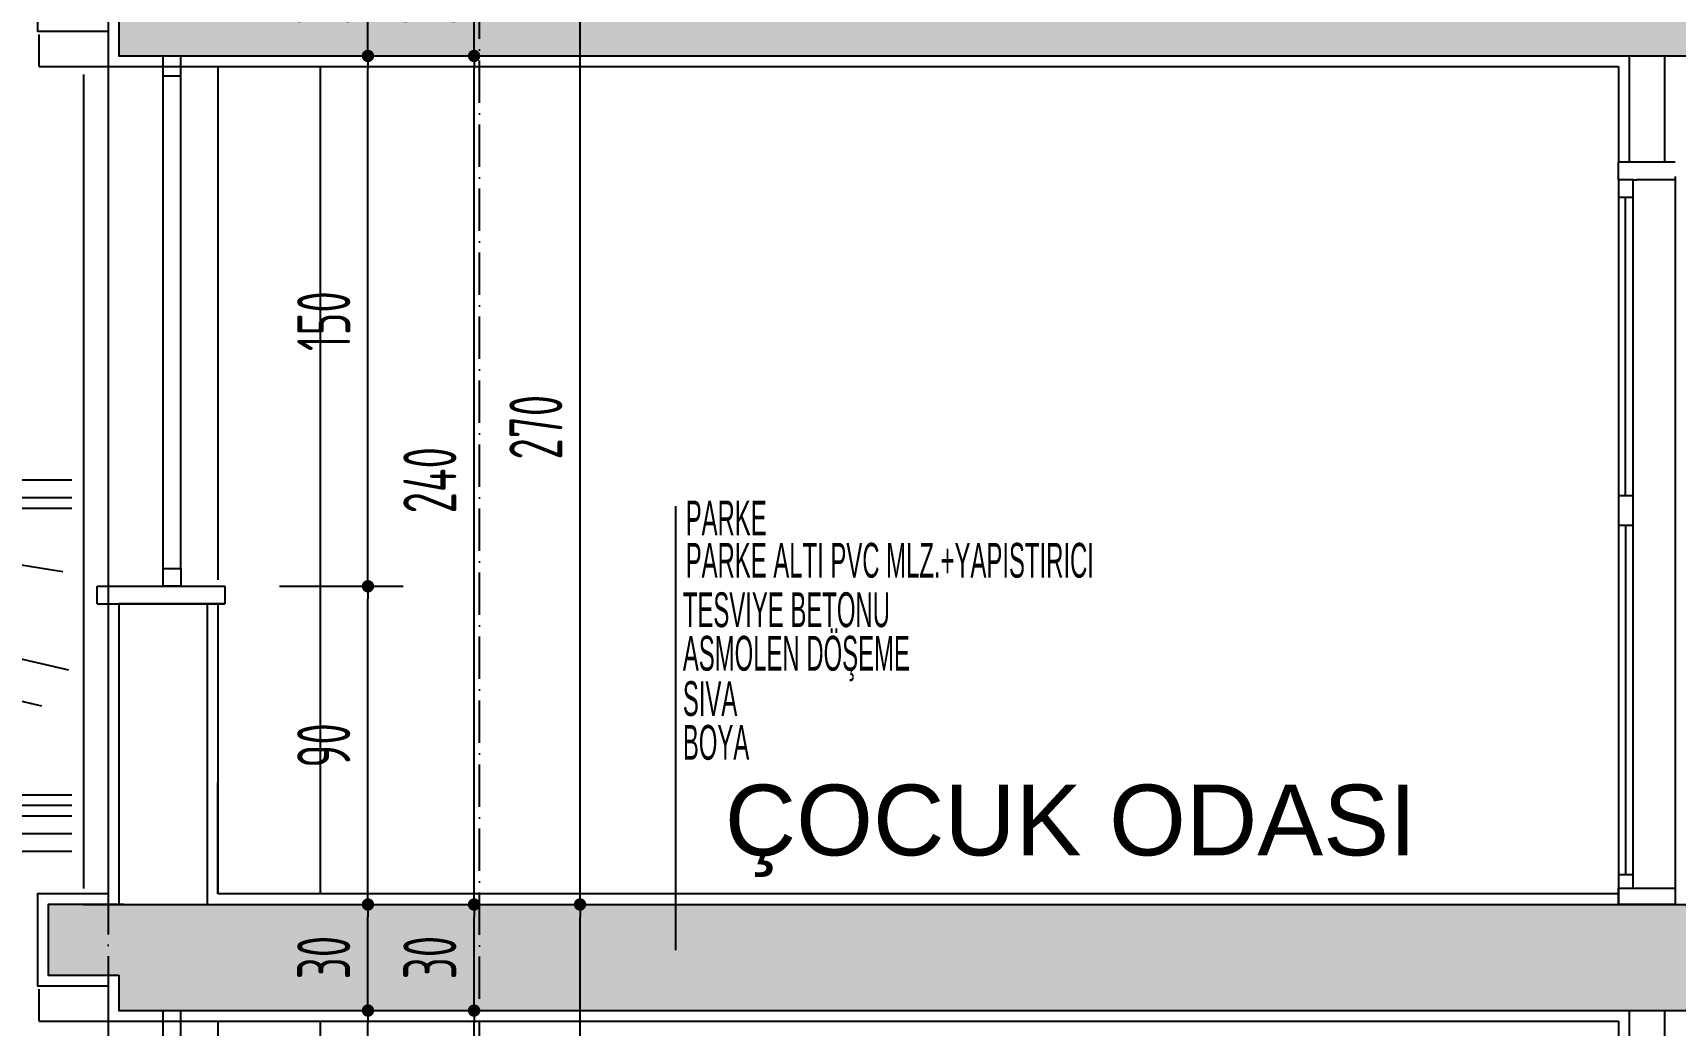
# Model space of a CAD drawing. Extents: x 41749 to 92598, y -24291 to 29432.
# Drawn here: x 75427.6 to 75891.9, y -22342.4 to -22061.7 of the extents above; entities that cross this region are included whole.
import ezdxf

# ---------------------------------------------------------------- set-up
doc = ezdxf.new("R2010")
doc.units = 0
doc.header["$MEASUREMENT"] = 0
doc.header["$PDMODE"] = 3
doc.linetypes.add('ACAD_ISO10W100', pattern=[18, 12, -3, 0, -3])
doc.layers.get('0').update_dxf_attribs({"linetype": 'CONTINUOUS'})
doc.layers.get('Defpoints').update_dxf_attribs({"linetype": 'CONTINUOUS'})
for name, color, linetype in [('ADAKENARI', 7, 'CONTINUOUS'), ('AKS', 10, 'CONTINUOUS'), ('CAM', 12, 'CONTINUOUS'), ('doğrama', 1, 'CONTINUOUS'), ('DUVAR', 6, 'CONTINUOUS'), ('İÇ ÖLÇÜ', 95, 'CONTINUOUS'), ('KAPEN', 83, 'CONTINUOUS'), ('KOLON', 5, 'CONTINUOUS'), ('MAHAL', 21, 'CONTINUOUS'), ('SIVA', 7, 'CONTINUOUS'), ('SıVA', 7, 'CONTINUOUS'), ('tar', 12, 'CONTINUOUS')]:
    doc.layers.add(name, color=color, linetype=linetype)
doc.layers.add('Yazı 1_20', color=7, linetype='CONTINUOUS', lineweight=25)
doc.styles.add('ARIALNARROW', font='ARIALN.TTF')
doc.styles.add('mahal', font='arial.ttf', dxfattribs={"height": 70})
doc.styles.add('OLCU', font='isocpeur.ttf', dxfattribs={"width": 0.59})
doc.dimstyles.new('OLCU3', dxfattribs={"dimscale": 0.5, "dimtxt": 30, "dimasz": 7, "dimexe": 20, "dimexo": 0, "dimgap": 10, "dimtad": 1, "dimdec": 4, "dimrnd": 0.5, "dimdsep": 46, "dimtxsty": 'OLCU', "dimblk1": 'DOT', "dimblk2": 'DOT', "dimsah": 1, "dimcen": 0.09, "dimclrt": 4, "dimadec": 0, "dimazin": 0, "dimtfac": 1, "dimtdec": 4, "dimtix": 1, "dimtmove": 2, "dimatfit": 3, "dimfxl": 0, "dimtolj": 1, "dimtzin": 0, "dimarcsym": 0})

# ---------------------------------------------------------------- blocks, each defined once
blk = doc.blocks.new('DOT')
at = {"color": 0, "linetype": 'ByBlock'}
blk.add_line((-0.5, 0), (-1, 0), dxfattribs=at)
at = {"color": 0, "linetype": 'ByBlock', "const_width": 0.5}
blk.add_lwpolyline([(-0.25, 0, 1), (0.25, 0, 1)], format="xyb", close=True, dxfattribs=at)
blk = doc.blocks.new('*D99')
at = {"layer": 'Defpoints', "color": 0, "transparency": 16777216}
for p in [(75514.06, -22038.23), (75522.34, -22038.23), (75469.85, -22068.23)]:
    blk.add_point(p, dxfattribs=at)
at = {"layer": 'İÇ ÖLÇÜ', "color": 0, "lineweight": -2, "transparency": 16777216}
for p, q in [((75522.21, -22038.23), (75532.34, -22038.23)), ((75522.34, -22064.73), (75522.34, -22041.73)), ((75522.21, -22068.23), (75532.34, -22068.23))]:
    blk.add_line(p, q, dxfattribs=at)
at = {"layer": 'İÇ ÖLÇÜ', "color": 0, "lineweight": -2, "transparency": 16777216, "xscale": 3.5, "yscale": 3.5, "zscale": 3.5}
for p, rotation in [((75522.34, -22038.23), 90), ((75522.34, -22068.23), 270)]:
    blk.add_blockref('DOT', p, dxfattribs=dict(at, rotation=rotation))
at = {"layer": 'İÇ ÖLÇÜ', "color": 4, "transparency": 16777216, "insert": (75509.84, -22053.23), "char_height": 15, "attachment_point": 5, "rotation": 90, "style": 'OLCU'}
blk.add_mtext('\\A1;30', dxfattribs=at)
blk = doc.blocks.new('*D100')
at = {"layer": 'Defpoints', "color": 0, "transparency": 16777216}
for p in [(75547.64, -22038.23), (75552.34, -22038.23), (75488.94, -22068.23)]:
    blk.add_point(p, dxfattribs=at)
at = {"layer": 'İÇ ÖLÇÜ', "color": 0, "lineweight": -2, "transparency": 16777216}
for p, q in [((75552.21, -22038.23), (75562.34, -22038.23)), ((75552.34, -22064.73), (75552.34, -22041.73)), ((75552.21, -22068.23), (75562.34, -22068.23))]:
    blk.add_line(p, q, dxfattribs=at)
at = {"layer": 'İÇ ÖLÇÜ', "color": 0, "lineweight": -2, "transparency": 16777216, "xscale": 3.5, "yscale": 3.5, "zscale": 3.5}
for p, rotation in [((75552.34, -22038.23), 90), ((75552.34, -22068.23), 270)]:
    blk.add_blockref('DOT', p, dxfattribs=dict(at, rotation=rotation))
at = {"layer": 'İÇ ÖLÇÜ', "color": 4, "transparency": 16777216, "insert": (75539.84, -22053.23), "char_height": 15, "attachment_point": 5, "rotation": 90, "style": 'OLCU'}
blk.add_mtext('\\A1;30', dxfattribs=at)
blk = doc.blocks.new('*D101')
at = {"layer": 'Defpoints', "color": 0, "transparency": 16777216}
for p in [(75514.06, -22038.23), (75522.34, -22038.23), (75469.85, -22068.23)]:
    blk.add_point(p, dxfattribs=at)
at = {"layer": 'İÇ ÖLÇÜ', "color": 0, "lineweight": -2, "transparency": 16777216}
for p, q in [((75522.21, -22038.23), (75532.34, -22038.23)), ((75522.34, -22064.73), (75522.34, -22041.73)), ((75522.21, -22068.23), (75532.34, -22068.23))]:
    blk.add_line(p, q, dxfattribs=at)
at = {"layer": 'İÇ ÖLÇÜ', "color": 0, "lineweight": -2, "transparency": 16777216, "xscale": 3.5, "yscale": 3.5, "zscale": 3.5}
for p, rotation in [((75522.34, -22038.23), 90), ((75522.34, -22068.23), 270)]:
    blk.add_blockref('DOT', p, dxfattribs=dict(at, rotation=rotation))
at = {"layer": 'İÇ ÖLÇÜ', "color": 4, "transparency": 16777216, "insert": (75509.84, -22053.23), "char_height": 15, "attachment_point": 5, "rotation": 90, "style": 'OLCU'}
blk.add_mtext('\\A1;30', dxfattribs=at)
blk = doc.blocks.new('*D102')
at = {"layer": 'Defpoints', "color": 0, "transparency": 16777216}
for p in [(75547.64, -22038.23), (75552.34, -22038.23), (75488.94, -22068.23)]:
    blk.add_point(p, dxfattribs=at)
at = {"layer": 'İÇ ÖLÇÜ', "color": 0, "lineweight": -2, "transparency": 16777216}
for p, q in [((75552.21, -22038.23), (75562.34, -22038.23)), ((75552.34, -22064.73), (75552.34, -22041.73)), ((75552.21, -22068.23), (75562.34, -22068.23))]:
    blk.add_line(p, q, dxfattribs=at)
at = {"layer": 'İÇ ÖLÇÜ', "color": 0, "lineweight": -2, "transparency": 16777216, "xscale": 3.5, "yscale": 3.5, "zscale": 3.5}
for p, rotation in [((75552.34, -22038.23), 90), ((75552.34, -22068.23), 270)]:
    blk.add_blockref('DOT', p, dxfattribs=dict(at, rotation=rotation))
at = {"layer": 'İÇ ÖLÇÜ', "color": 4, "transparency": 16777216, "insert": (75539.84, -22053.23), "char_height": 15, "attachment_point": 5, "rotation": 90, "style": 'OLCU'}
blk.add_mtext('\\A1;30', dxfattribs=at)
blk = doc.blocks.new('*D103')
at = {"layer": 'Defpoints', "color": 0, "transparency": 16777216}
for p in [(75514.06, -22038.23), (75522.34, -22038.23), (75469.85, -22068.23)]:
    blk.add_point(p, dxfattribs=at)
at = {"layer": 'İÇ ÖLÇÜ', "color": 0, "lineweight": -2, "transparency": 16777216}
for p, q in [((75522.21, -22038.23), (75532.34, -22038.23)), ((75522.34, -22064.73), (75522.34, -22041.73)), ((75522.21, -22068.23), (75532.34, -22068.23))]:
    blk.add_line(p, q, dxfattribs=at)
at = {"layer": 'İÇ ÖLÇÜ', "color": 0, "lineweight": -2, "transparency": 16777216, "xscale": 3.5, "yscale": 3.5, "zscale": 3.5}
for p, rotation in [((75522.34, -22038.23), 90), ((75522.34, -22068.23), 270)]:
    blk.add_blockref('DOT', p, dxfattribs=dict(at, rotation=rotation))
at = {"layer": 'İÇ ÖLÇÜ', "color": 4, "transparency": 16777216, "insert": (75509.84, -22053.23), "char_height": 15, "attachment_point": 5, "rotation": 90, "style": 'OLCU'}
blk.add_mtext('\\A1;30', dxfattribs=at)
blk = doc.blocks.new('*D104')
at = {"layer": 'Defpoints', "color": 0, "transparency": 16777216}
for p in [(75547.64, -22038.23), (75552.34, -22038.23), (75488.94, -22068.23)]:
    blk.add_point(p, dxfattribs=at)
at = {"layer": 'İÇ ÖLÇÜ', "color": 0, "lineweight": -2, "transparency": 16777216}
for p, q in [((75552.21, -22038.23), (75562.34, -22038.23)), ((75552.34, -22064.73), (75552.34, -22041.73)), ((75552.21, -22068.23), (75562.34, -22068.23))]:
    blk.add_line(p, q, dxfattribs=at)
at = {"layer": 'İÇ ÖLÇÜ', "color": 0, "lineweight": -2, "transparency": 16777216, "xscale": 3.5, "yscale": 3.5, "zscale": 3.5}
for p, rotation in [((75552.34, -22038.23), 90), ((75552.34, -22068.23), 270)]:
    blk.add_blockref('DOT', p, dxfattribs=dict(at, rotation=rotation))
at = {"layer": 'İÇ ÖLÇÜ', "color": 4, "transparency": 16777216, "insert": (75539.84, -22053.23), "char_height": 15, "attachment_point": 5, "rotation": 90, "style": 'OLCU'}
blk.add_mtext('\\A1;30', dxfattribs=at)
blk = doc.blocks.new('*D105')
at = {"layer": 'Defpoints', "color": 0, "transparency": 16777216}
for p in [(75488.94, -22068.23), (75552.34, -22068.23), (75488.94, -22308.23)]:
    blk.add_point(p, dxfattribs=at)
at = {"layer": 'İÇ ÖLÇÜ', "color": 0, "lineweight": -2, "transparency": 16777216}
for p, q in [((75527.34, -22068.23), (75562.34, -22068.23)), ((75552.34, -22304.73), (75552.34, -22071.73)), ((75527.34, -22308.23), (75562.34, -22308.23))]:
    blk.add_line(p, q, dxfattribs=at)
at = {"layer": 'İÇ ÖLÇÜ', "color": 0, "lineweight": -2, "transparency": 16777216, "xscale": 3.5, "yscale": 3.5, "zscale": 3.5}
for p, rotation in [((75552.34, -22068.23), 90), ((75552.34, -22308.23), 270)]:
    blk.add_blockref('DOT', p, dxfattribs=dict(at, rotation=rotation))
at = {"layer": 'İÇ ÖLÇÜ', "color": 4, "transparency": 16777216, "insert": (75539.84, -22188.23), "char_height": 15, "attachment_point": 5, "rotation": 90, "style": 'OLCU'}
blk.add_mtext('\\A1;240', dxfattribs=at)
blk = doc.blocks.new('*D106')
at = {"layer": 'Defpoints', "color": 0, "transparency": 16777216}
for p in [(75466.36, -22218.23), (75522.34, -22218.23), (75458.94, -22308.23)]:
    blk.add_point(p, dxfattribs=at)
at = {"layer": 'İÇ ÖLÇÜ', "color": 0, "lineweight": -2, "transparency": 16777216}
for p, q in [((75497.34, -22218.23), (75532.34, -22218.23)), ((75522.34, -22304.73), (75522.34, -22221.73)), ((75497.34, -22308.23), (75532.34, -22308.23))]:
    blk.add_line(p, q, dxfattribs=at)
at = {"layer": 'İÇ ÖLÇÜ', "color": 0, "lineweight": -2, "transparency": 16777216, "xscale": 3.5, "yscale": 3.5, "zscale": 3.5}
for p, rotation in [((75522.34, -22218.23), 90), ((75522.34, -22308.23), 270)]:
    blk.add_blockref('DOT', p, dxfattribs=dict(at, rotation=rotation))
at = {"layer": 'İÇ ÖLÇÜ', "color": 4, "transparency": 16777216, "insert": (75509.84, -22263.23), "char_height": 15, "attachment_point": 5, "rotation": 90, "style": 'OLCU'}
blk.add_mtext('\\A1;90', dxfattribs=at)
blk = doc.blocks.new('*D107')
at = {"layer": 'Defpoints', "color": 0, "transparency": 16777216}
for p in [(75469.85, -22068.23), (75522.34, -22068.23), (75466.36, -22218.23)]:
    blk.add_point(p, dxfattribs=at)
at = {"layer": 'İÇ ÖLÇÜ', "color": 0, "lineweight": -2, "transparency": 16777216}
for p, q in [((75497.34, -22068.23), (75532.34, -22068.23)), ((75522.34, -22214.73), (75522.34, -22071.73)), ((75497.34, -22218.23), (75532.34, -22218.23))]:
    blk.add_line(p, q, dxfattribs=at)
at = {"layer": 'İÇ ÖLÇÜ', "color": 0, "lineweight": -2, "transparency": 16777216, "xscale": 3.5, "yscale": 3.5, "zscale": 3.5}
for p, rotation in [((75522.34, -22068.23), 90), ((75522.34, -22218.23), 270)]:
    blk.add_blockref('DOT', p, dxfattribs=dict(at, rotation=rotation))
at = {"layer": 'İÇ ÖLÇÜ', "color": 4, "transparency": 16777216, "insert": (75509.84, -22143.23), "char_height": 15, "attachment_point": 5, "rotation": 90, "style": 'OLCU'}
blk.add_mtext('\\A1;150', dxfattribs=at)
blk = doc.blocks.new('KASA-2')
for p, q in [((-0.5, -0.5), (-0.5, 0.5)), ((-0.5, 0.5), (0.5, 0.5)), ((0.5, 0.5), (0.5, -0.5)), ((0.5, -0.5), (-0.5, -0.5))]:
    blk.add_line(p, q)
blk = doc.blocks.new('*D108')
at = {"layer": 'Defpoints', "color": 0, "transparency": 16777216}
for p in [(75562.34, -22038.23), (75582.31, -22038.23), (75560.01, -22308.23)]:
    blk.add_point(p, dxfattribs=at)
at = {"layer": 'İÇ ÖLÇÜ', "color": 0, "lineweight": -2, "transparency": 16777216}
for p, q in [((75582.18, -22038.23), (75592.31, -22038.23)), ((75582.31, -22304.73), (75582.31, -22041.73)), ((75582.18, -22308.23), (75592.31, -22308.23))]:
    blk.add_line(p, q, dxfattribs=at)
at = {"layer": 'İÇ ÖLÇÜ', "color": 0, "lineweight": -2, "transparency": 16777216, "xscale": 3.5, "yscale": 3.5, "zscale": 3.5}
for p, rotation in [((75582.31, -22038.23), 90), ((75582.31, -22308.23), 270)]:
    blk.add_blockref('DOT', p, dxfattribs=dict(at, rotation=rotation))
at = {"layer": 'İÇ ÖLÇÜ', "color": 4, "transparency": 16777216, "insert": (75569.81, -22173.23), "char_height": 15, "attachment_point": 5, "rotation": 90, "style": 'OLCU'}
blk.add_mtext('\\A1;270', dxfattribs=at)
blk = doc.blocks.new('*D113')
at = {"layer": 'Defpoints', "color": 0, "transparency": 16777216}
for p in [(75514.06, -22308.23), (75522.34, -22308.23), (75469.85, -22338.23)]:
    blk.add_point(p, dxfattribs=at)
at = {"layer": 'İÇ ÖLÇÜ', "color": 0, "lineweight": -2, "transparency": 16777216}
for p, q in [((75522.21, -22308.23), (75532.34, -22308.23)), ((75522.34, -22334.73), (75522.34, -22311.73)), ((75522.21, -22338.23), (75532.34, -22338.23))]:
    blk.add_line(p, q, dxfattribs=at)
at = {"layer": 'İÇ ÖLÇÜ', "color": 0, "lineweight": -2, "transparency": 16777216, "xscale": 3.5, "yscale": 3.5, "zscale": 3.5}
for p, rotation in [((75522.34, -22308.23), 90), ((75522.34, -22338.23), 270)]:
    blk.add_blockref('DOT', p, dxfattribs=dict(at, rotation=rotation))
at = {"layer": 'İÇ ÖLÇÜ', "color": 4, "transparency": 16777216, "insert": (75509.84, -22323.23), "char_height": 15, "attachment_point": 5, "rotation": 90, "style": 'OLCU'}
blk.add_mtext('\\A1;30', dxfattribs=at)
blk = doc.blocks.new('*D114')
at = {"layer": 'Defpoints', "color": 0, "transparency": 16777216}
for p in [(75547.64, -22308.23), (75552.34, -22308.23), (75488.94, -22338.23)]:
    blk.add_point(p, dxfattribs=at)
at = {"layer": 'İÇ ÖLÇÜ', "color": 0, "lineweight": -2, "transparency": 16777216}
for p, q in [((75552.21, -22308.23), (75562.34, -22308.23)), ((75552.34, -22334.73), (75552.34, -22311.73)), ((75552.21, -22338.23), (75562.34, -22338.23))]:
    blk.add_line(p, q, dxfattribs=at)
at = {"layer": 'İÇ ÖLÇÜ', "color": 0, "lineweight": -2, "transparency": 16777216, "xscale": 3.5, "yscale": 3.5, "zscale": 3.5}
for p, rotation in [((75552.34, -22308.23), 90), ((75552.34, -22338.23), 270)]:
    blk.add_blockref('DOT', p, dxfattribs=dict(at, rotation=rotation))
at = {"layer": 'İÇ ÖLÇÜ', "color": 4, "transparency": 16777216, "insert": (75539.84, -22323.23), "char_height": 15, "attachment_point": 5, "rotation": 90, "style": 'OLCU'}
blk.add_mtext('\\A1;30', dxfattribs=at)
blk = doc.blocks.new('*D115')
at = {"layer": 'Defpoints', "color": 0, "transparency": 16777216}
for p in [(75514.06, -22308.23), (75522.34, -22308.23), (75469.85, -22338.23)]:
    blk.add_point(p, dxfattribs=at)
at = {"layer": 'İÇ ÖLÇÜ', "color": 0, "lineweight": -2, "transparency": 16777216}
for p, q in [((75522.21, -22308.23), (75532.34, -22308.23)), ((75522.34, -22334.73), (75522.34, -22311.73)), ((75522.21, -22338.23), (75532.34, -22338.23))]:
    blk.add_line(p, q, dxfattribs=at)
at = {"layer": 'İÇ ÖLÇÜ', "color": 0, "lineweight": -2, "transparency": 16777216, "xscale": 3.5, "yscale": 3.5, "zscale": 3.5}
for p, rotation in [((75522.34, -22308.23), 90), ((75522.34, -22338.23), 270)]:
    blk.add_blockref('DOT', p, dxfattribs=dict(at, rotation=rotation))
at = {"layer": 'İÇ ÖLÇÜ', "color": 4, "transparency": 16777216, "insert": (75509.84, -22323.23), "char_height": 15, "attachment_point": 5, "rotation": 90, "style": 'OLCU'}
blk.add_mtext('\\A1;30', dxfattribs=at)
blk = doc.blocks.new('*D116')
at = {"layer": 'Defpoints', "color": 0, "transparency": 16777216}
for p in [(75547.64, -22308.23), (75552.34, -22308.23), (75488.94, -22338.23)]:
    blk.add_point(p, dxfattribs=at)
at = {"layer": 'İÇ ÖLÇÜ', "color": 0, "lineweight": -2, "transparency": 16777216}
for p, q in [((75552.21, -22308.23), (75562.34, -22308.23)), ((75552.34, -22334.73), (75552.34, -22311.73)), ((75552.21, -22338.23), (75562.34, -22338.23))]:
    blk.add_line(p, q, dxfattribs=at)
at = {"layer": 'İÇ ÖLÇÜ', "color": 0, "lineweight": -2, "transparency": 16777216, "xscale": 3.5, "yscale": 3.5, "zscale": 3.5}
for p, rotation in [((75552.34, -22308.23), 90), ((75552.34, -22338.23), 270)]:
    blk.add_blockref('DOT', p, dxfattribs=dict(at, rotation=rotation))
at = {"layer": 'İÇ ÖLÇÜ', "color": 4, "transparency": 16777216, "insert": (75539.84, -22323.23), "char_height": 15, "attachment_point": 5, "rotation": 90, "style": 'OLCU'}
blk.add_mtext('\\A1;30', dxfattribs=at)
blk = doc.blocks.new('*D117')
at = {"layer": 'Defpoints', "color": 0, "transparency": 16777216}
for p in [(75514.06, -22308.23), (75522.34, -22308.23), (75469.85, -22338.23)]:
    blk.add_point(p, dxfattribs=at)
at = {"layer": 'İÇ ÖLÇÜ', "color": 0, "lineweight": -2, "transparency": 16777216}
for p, q in [((75522.21, -22308.23), (75532.34, -22308.23)), ((75522.34, -22334.73), (75522.34, -22311.73)), ((75522.21, -22338.23), (75532.34, -22338.23))]:
    blk.add_line(p, q, dxfattribs=at)
at = {"layer": 'İÇ ÖLÇÜ', "color": 0, "lineweight": -2, "transparency": 16777216, "xscale": 3.5, "yscale": 3.5, "zscale": 3.5}
for p, rotation in [((75522.34, -22308.23), 90), ((75522.34, -22338.23), 270)]:
    blk.add_blockref('DOT', p, dxfattribs=dict(at, rotation=rotation))
at = {"layer": 'İÇ ÖLÇÜ', "color": 4, "transparency": 16777216, "insert": (75509.84, -22323.23), "char_height": 15, "attachment_point": 5, "rotation": 90, "style": 'OLCU'}
blk.add_mtext('\\A1;30', dxfattribs=at)
blk = doc.blocks.new('*D118')
at = {"layer": 'Defpoints', "color": 0, "transparency": 16777216}
for p in [(75547.64, -22308.23), (75552.34, -22308.23), (75488.94, -22338.23)]:
    blk.add_point(p, dxfattribs=at)
at = {"layer": 'İÇ ÖLÇÜ', "color": 0, "lineweight": -2, "transparency": 16777216}
for p, q in [((75552.21, -22308.23), (75562.34, -22308.23)), ((75552.34, -22334.73), (75552.34, -22311.73)), ((75552.21, -22338.23), (75562.34, -22338.23))]:
    blk.add_line(p, q, dxfattribs=at)
at = {"layer": 'İÇ ÖLÇÜ', "color": 0, "lineweight": -2, "transparency": 16777216, "xscale": 3.5, "yscale": 3.5, "zscale": 3.5}
for p, rotation in [((75552.34, -22308.23), 90), ((75552.34, -22338.23), 270)]:
    blk.add_blockref('DOT', p, dxfattribs=dict(at, rotation=rotation))
at = {"layer": 'İÇ ÖLÇÜ', "color": 4, "transparency": 16777216, "insert": (75539.84, -22323.23), "char_height": 15, "attachment_point": 5, "rotation": 90, "style": 'OLCU'}
blk.add_mtext('\\A1;30', dxfattribs=at)
blk = doc.blocks.new('*D109')
at = {"layer": 'Defpoints', "color": 0, "transparency": 16777216}
for p in [(75488.94, -22338.23), (75552.34, -22338.23), (75488.94, -22578.23)]:
    blk.add_point(p, dxfattribs=at)
at = {"layer": 'İÇ ÖLÇÜ', "color": 0, "lineweight": -2, "transparency": 16777216}
for p, q in [((75527.34, -22338.23), (75562.34, -22338.23)), ((75552.34, -22574.73), (75552.34, -22341.73)), ((75527.34, -22578.23), (75562.34, -22578.23))]:
    blk.add_line(p, q, dxfattribs=at)
at = {"layer": 'İÇ ÖLÇÜ', "color": 0, "lineweight": -2, "transparency": 16777216, "xscale": 3.5, "yscale": 3.5, "zscale": 3.5}
for p, rotation in [((75552.34, -22338.23), 90), ((75552.34, -22578.23), 270)]:
    blk.add_blockref('DOT', p, dxfattribs=dict(at, rotation=rotation))
at = {"layer": 'İÇ ÖLÇÜ', "color": 4, "transparency": 16777216, "insert": (75539.84, -22458.23), "char_height": 15, "attachment_point": 5, "rotation": 90, "style": 'OLCU'}
blk.add_mtext('\\A1;240', dxfattribs=at)
blk = doc.blocks.new('*D111')
at = {"layer": 'Defpoints', "color": 0, "transparency": 16777216}
for p in [(75469.85, -22338.23), (75522.34, -22338.23), (75466.36, -22488.23)]:
    blk.add_point(p, dxfattribs=at)
at = {"layer": 'İÇ ÖLÇÜ', "color": 0, "lineweight": -2, "transparency": 16777216}
for p, q in [((75497.34, -22338.23), (75532.34, -22338.23)), ((75522.34, -22484.73), (75522.34, -22341.73)), ((75497.34, -22488.23), (75532.34, -22488.23))]:
    blk.add_line(p, q, dxfattribs=at)
at = {"layer": 'İÇ ÖLÇÜ', "color": 0, "lineweight": -2, "transparency": 16777216, "xscale": 3.5, "yscale": 3.5, "zscale": 3.5}
for p, rotation in [((75522.34, -22338.23), 90), ((75522.34, -22488.23), 270)]:
    blk.add_blockref('DOT', p, dxfattribs=dict(at, rotation=rotation))
at = {"layer": 'İÇ ÖLÇÜ', "color": 4, "transparency": 16777216, "insert": (75509.84, -22413.23), "char_height": 15, "attachment_point": 5, "rotation": 90, "style": 'OLCU'}
blk.add_mtext('\\A1;150', dxfattribs=at)
blk = doc.blocks.new('*D112')
at = {"layer": 'Defpoints', "color": 0, "transparency": 16777216}
for p in [(75562.34, -22308.23), (75582.31, -22308.23), (75560.01, -22578.23)]:
    blk.add_point(p, dxfattribs=at)
at = {"layer": 'İÇ ÖLÇÜ', "color": 0, "lineweight": -2, "transparency": 16777216}
for p, q in [((75582.18, -22308.23), (75592.31, -22308.23)), ((75582.31, -22574.73), (75582.31, -22311.73)), ((75582.18, -22578.23), (75592.31, -22578.23))]:
    blk.add_line(p, q, dxfattribs=at)
at = {"layer": 'İÇ ÖLÇÜ', "color": 0, "lineweight": -2, "transparency": 16777216, "xscale": 3.5, "yscale": 3.5, "zscale": 3.5}
for p, rotation in [((75582.31, -22308.23), 90), ((75582.31, -22578.23), 270)]:
    blk.add_blockref('DOT', p, dxfattribs=dict(at, rotation=rotation))
at = {"layer": 'İÇ ÖLÇÜ', "color": 4, "transparency": 16777216, "insert": (75569.81, -22443.23), "char_height": 15, "attachment_point": 5, "rotation": 90, "style": 'OLCU'}
blk.add_mtext('\\A1;270', dxfattribs=at)

msp = doc.modelspace()

# ---------------------------------------------------------------- hatches: boundary and pattern name
at = {"layer": 'tar'}
h = msp.add_hatch(dxfattribs=at)
h.set_pattern_fill('ANSI33', color=256, scale=40, style=0)
h.paths.add_polyline_path([(76343.92021, -23784.8946), (76340.92021, -23784.8946), (76340.92021, -23804.57435), (76343.92021, -23800.84604)])
h.paths.add_polyline_path([(76368.92021, -23668.22794), (76343.92021, -23668.22794), (76343.92021, -23698.22794), (76368.92021, -23698.22794)])
h.paths.add_polyline_path([(76219.46721, -23859.88177), (76243.81583, -23843.64936), (76278.6437, -23827.60284), (76336.35739, -23810.2449), (76340.92021, -23804.57435), (76340.92021, -23784.8946), (76330.50933, -23784.8946), (76330.50933, -23801.56127), (76275.09407, -23801.56127), (76275.09407, -23818.22794), (76238.92021, -23818.22794), (76238.92021, -23834.8946), (76213.92021, -23834.8946), (76213.92021, -23851.56127), (76188.92021, -23851.56127), (76188.92021, -23868.22794), (76163.92021, -23868.22794), (76163.92021, -23884.8946), (76138.92021, -23884.8946), (76138.92021, -23901.56127), (76113.92021, -23901.56127), (76113.92021, -23918.22794), (76131.94797, -23918.22794), (76144.46721, -23909.88177), (76169.46721, -23893.21511), (76194.46721, -23876.54844)])
h.paths.add_polyline_path([(76368.92021, -23418.22794), (76343.92021, -23418.22794), (76343.92021, -23448.22794), (76368.92021, -23448.22794)])
h.paths.add_polyline_path([(76368.92021, -22038.22794), (75441.92016, -22038.22794), (75431.92016, -22038.22794), (75431.92016, -22058.22794), (75451.9201, -22058.22785), (75451.9201, -22068.22794), (76368.92021, -22068.22794)])
h.paths.add_polyline_path([(76368.92021, -22308.22794), (75441.92016, -22308.22794), (75431.92016, -22308.22794), (75431.92016, -22328.22794), (75451.9201, -22328.22785), (75451.9201, -22338.22794), (76368.92021, -22338.22794)])
h.paths.add_polyline_path([(76368.92021, -22578.22794), (75441.92016, -22578.22794), (75431.92016, -22578.22794), (75431.92016, -22598.22794), (75451.9201, -22598.22785), (75451.9201, -22608.22794), (76368.92021, -22608.22794)])
h.paths.add_polyline_path([(76368.92021, -22848.22794), (75441.92016, -22848.22794), (75431.92016, -22848.22794), (75431.92016, -22868.22794), (75451.9201, -22868.22785), (75451.9201, -22878.22794), (76368.92021, -22878.22794)])
h.paths.add_polyline_path([(76368.92021, -23118.22794), (75441.92016, -23118.22794), (75431.92016, -23118.22794), (75431.92037, -23148.22801), (75451.92023, -23148.22792), (75451.92023, -23148.22794), (76368.92021, -23148.22794)])
h.paths.add_polyline_path([(76113.92021, -23418.22794), (75451.92022, -23418.22794), (75451.92022, -23448.22794), (76113.92021, -23448.22794)])
h.paths.add_polyline_path([(76368.92021, -23918.22794), (75451.92022, -23918.22794), (75451.92022, -24018.22794), (76368.92021, -24018.22794)])
h.paths.add_polyline_path([(75476.92029, -23698.22794), (75451.92022, -23698.22794), (75451.92022, -23918.22794), (75476.92017, -23918.22794)])
h.paths.add_polyline_path([(76368.92021, -23698.22794), (76343.92021, -23698.22794), (76343.92021, -23918.22794), (76368.92021, -23918.22794)])
h.paths.add_polyline_path([(76131.94797, -23698.22794), (76131.94797, -23668.22794), (76243.81583, -23593.64936), (76278.6437, -23577.60284), (76336.35739, -23560.2449), (76343.92021, -23550.84604), (76343.92021, -23534.8946), (76330.50933, -23534.8946), (76330.50933, -23551.56127), (76275.09407, -23551.56127), (76275.09407, -23568.22794), (76238.92021, -23568.22794), (76238.92021, -23584.8946), (76213.92021, -23584.8946), (76213.92021, -23601.56127), (76188.92021, -23601.56127), (76188.92021, -23618.22794), (76163.92021, -23618.22794), (76163.92021, -23634.8946), (76138.92021, -23634.8946), (76138.92021, -23651.56127), (76113.92021, -23651.56127), (76113.92021, -23668.22794), (75451.92022, -23668.22794), (75451.92022, -23698.22794)])

# ---------------------------------------------------------------- linework, layer by layer
at = {"layer": 'ADAKENARI'}
msp.add_line((75441.92016, -22073.48965), (75441.92016, -22303.74441), dxfattribs=at)
msp.add_lwpolyline([(75448.92004, -22241.22794), (75448.92004, -22305.22794), (75428.92016, -22305.22794), (75428.92016, -22308.22794)], dxfattribs=at)
at = {"layer": 'AKS', "linetype": 'ACAD_ISO10W100'}
for p, q in [((75448.92021, -21526.41996), (75448.92014, -23946.41996)), ((75553.92021, -24018.22794), (75553.92021, -21526.41996))]:
    msp.add_line(p, q, dxfattribs=at)
at = {"layer": 'CAM'}
for p, q in [((75448.92005, -22071.22794), (75448.92004, -22216.39156)), ((75479.92005, -22071.22794), (75479.92004, -22216.39156)), ((75508.92026, -22305.22794), (75508.92026, -22071.22794)), ((75448.92005, -22341.22794), (75448.92004, -22486.39156)), ((75479.92005, -22341.22794), (75479.92004, -22486.39156)), ((75508.92026, -22575.22794), (75508.92026, -22341.22794))]:
    msp.add_line(p, q, dxfattribs=at)
at = {"layer": 'doğrama', "ltscale": 10}
for p, q in [((75875.92023, -22103.22794, -0.00491), (75875.92023, -22098.22794, -0.00491)), ((75875.92023, -22103.22794, -0.00491), (75875.92023, -22098.22794, -0.00491)), ((75891.92023, -22098.22794, 0.00088), (75875.92023, -22098.22794, -0.00427)), ((75875.92023, -22103.22794, -0.00491), (75875.92021, -22308.22794)), ((75880.06992, -22103.22794, -0.00491), (75875.92023, -22103.22794, -0.00491)), ((75880.06992, -22103.22794, -0.00491), (75875.92023, -22103.22794, -0.00491)), ((75879.92023, -22103.22794, -0.00491), (75879.92021, -22303.61063)), ((75880.06992, -22103.22794, -0.00491), (75881.06992, -22103.22794, -0.00491)), ((75891.92023, -22103.22794, 0.00088), (75881.06992, -22103.22794, -0.00491)), ((75891.92023, -22102.31547, 0.00088), (75891.92021, -22308.22794, 0.0058)), ((75879.92023, -22108.22794, -0.00491), (75875.92023, -22108.22794, -0.00491)), ((75879.92023, -22108.22794, -0.00491), (75875.92023, -22108.22794, -0.00491)), ((75877.92021, -22192.68386), (75877.92023, -22108.22794, -0.00491)), ((75877.92021, -22192.68386), (75877.92023, -22108.22794, -0.00491)), ((75879.92021, -22192.68386), (75875.92021, -22192.68386)), ((75879.92021, -22201.05744), (75875.92021, -22201.05744)), ((75877.92021, -22201.05744), (75877.92021, -22299.85435)), ((75879.92021, -22299.85435), (75875.92021, -22299.85435)), ((75879.92021, -22299.85435), (75875.92021, -22299.85435))]:
    msp.add_line(p, q, dxfattribs=at)
msp.add_lwpolyline([(75891.92021, -22303.61063), (75891.92021, -22308.22794), (75875.92021, -22308.22794), (75875.92021, -22303.61063), (75891.92021, -22303.61063)], dxfattribs=at)
msp.add_lwpolyline([(75891.92021, -22303.61063), (75891.92021, -22308.22794), (75875.92021, -22308.22794), (75875.92021, -22303.61063), (75891.92021, -22303.61063)], dxfattribs=at)
at = {"layer": 'DUVAR'}
for p, q in [((75878.92021, -22068.22794), (75878.92021, -22098.22794, 0.13359)), ((75888.92021, -22068.22794), (75888.92021, -22098.22794, 0.13359)), ((75888.92021, -22098.22794, 0.13359), (75878.92021, -22098.22794, 0.13359)), ((75451.92004, -22223.22794), (75451.92009, -22308.22794)), ((75451.92004, -22223.22794), (75476.92004, -22223.22794)), ((75451.92004, -22223.22794), (75451.92004, -22223.22794)), ((75451.92004, -22223.22796), (75451.92004, -22308.22794)), ((75476.92004, -22223.22794), (75476.92004, -22308.22794)), ((75878.92021, -22338.22794), (75878.92021, -22368.22794, 0.13359)), ((75888.92021, -22338.22794), (75888.92021, -22368.22794, 0.13359))]:
    msp.add_line(p, q, dxfattribs=at)
at = {"layer": 'KAPEN'}
for p, q in [((75464.42004, -22213.22794), (75464.42005, -22068.22794)), ((75469.42004, -22213.22794), (75469.42005, -22068.22794)), ((75464.42005, -22073.81135), (75469.42005, -22073.81135)), ((75464.42005, -22073.81135), (75469.42005, -22073.81135)), ((75464.42004, -22483.22794), (75464.42005, -22338.22794)), ((75469.42004, -22483.22794), (75469.42005, -22338.22794))]:
    msp.add_line(p, q, dxfattribs=at)
at = {"layer": 'KOLON'}
for points in [[(75451.9201, -22058.22789), (75451.9201, -22068.22794), (76368.92021, -22068.22794)], [(75451.9201, -22058.22789), (75451.9201, -22068.22794), (76368.92021, -22068.22794)], [(75453.29527, -22308.22794), (75431.92016, -22308.22794), (75431.92016, -22328.22794), (75451.9201, -22328.22789)], [(75453.29527, -22308.22794), (75431.92016, -22308.22794), (75431.92016, -22328.22794), (75451.92002, -22328.22785)], [(75453.29527, -22308.22794), (75431.92016, -22308.22794), (75431.92016, -22328.22794), (75451.9201, -22328.22789)], [(75453.29527, -22308.22794), (75431.92016, -22308.22794), (75431.92016, -22328.22794), (75451.92002, -22328.22785)], [(75453.29527, -22308.22794), (75431.92016, -22308.22794), (75431.92016, -22328.22794), (75451.9201, -22328.22789)], [(75453.29527, -22308.22794), (75431.92016, -22308.22794), (75431.92016, -22328.22794), (75451.92002, -22328.22785)], [(75453.29527, -22308.22794), (75431.92016, -22308.22794), (75431.92016, -22328.22794), (75451.9201, -22328.22789)], [(75453.29527, -22308.22794), (75431.92016, -22308.22794), (75431.92016, -22328.22794), (75451.92002, -22328.22785)], [(75453.29527, -22308.22794), (75431.92016, -22308.22794), (75431.92016, -22328.22794), (75451.9201, -22328.22789)], [(75453.29527, -22308.22794), (75431.92016, -22308.22794), (75431.92016, -22328.22794), (75451.92002, -22328.22785)], [(75453.29527, -22308.22794), (75431.92016, -22308.22794), (75431.92016, -22328.22794), (75451.9201, -22328.22789)], [(75453.29527, -22308.22794), (75431.92016, -22308.22794), (75431.92016, -22328.22794), (75451.92002, -22328.22785)], [(75441.92016, -22308.22794), (76368.92021, -22308.22794)], [(75441.92016, -22308.22794), (76368.92021, -22308.22794)], [(75441.92016, -22308.22794), (76368.92021, -22308.22794)], [(75441.92016, -22308.22794), (76368.92021, -22308.22794)], [(75453.29527, -22308.22794), (76368.92021, -22308.22794)], [(75453.29527, -22308.22794), (76368.92021, -22308.22794)], [(75453.29527, -22308.22794), (76368.92021, -22308.22794)], [(75453.29527, -22308.22794), (76368.92021, -22308.22794)], [(75453.29527, -22308.22794), (76368.92021, -22308.22794)], [(75453.29527, -22308.22794), (76368.92021, -22308.22794)], [(75453.29527, -22308.22794), (76368.92021, -22308.22794)], [(75453.29527, -22308.22794), (76368.92021, -22308.22794)], [(75451.9201, -22328.22789), (75451.9201, -22338.22794), (76368.92021, -22338.22794)], [(75451.9201, -22328.22789), (75451.9201, -22338.22794), (76368.92021, -22338.22794)], [(75451.9201, -22328.22789), (75451.9201, -22338.22794), (76368.92021, -22338.22794)], [(75451.9201, -22328.22789), (75451.9201, -22338.22794), (76368.92021, -22338.22794)]]:
    msp.add_lwpolyline(points, dxfattribs=at)
at = {"layer": 'MAHAL'}
for p, q in [((75438.57276, -22188.22794), (75383.92021, -22188.22794)), ((75438.57276, -22193.22794), (75383.92021, -22193.22794)), ((75438.57276, -22196.22794), (75383.92021, -22196.22794)), ((75383.92021, -22277.22794), (75438.57276, -22277.22794)), ((75438.57276, -22280.22794), (75383.92021, -22280.22794)), ((75438.57276, -22283.22794), (75383.92021, -22283.22794)), ((75438.57276, -22288.22794), (75378.92021, -22288.22794)), ((75438.57276, -22293.22794), (75378.92021, -22293.22794))]:
    msp.add_line(p, q, dxfattribs=at)
at = {"layer": 'SIVA'}
for p, q in [((75479.92009, -22071.22794), (75875.92021, -22071.22794)), ((75479.92004, -22305.22794), (75479.92004, -22273.72023)), ((75875.92021, -22305.22794), (75479.92004, -22305.22794)), ((75875.92021, -22305.22794), (75479.92004, -22305.22794)), ((75479.92009, -22341.22794), (75875.92021, -22341.22794))]:
    msp.add_line(p, q, dxfattribs=at)
at = {"layer": 'SıVA'}
for p, q in [((75429.42009, -22071.22794), (75429.42009, -22062.15007)), ((75429.42009, -22071.22794), (75429.42009, -22062.15007)), ((75429.42009, -22071.22794), (75448.9201, -22071.22793)), ((75429.42009, -22071.22794), (75448.9201, -22071.22793)), ((75469.42005, -22071.22794), (75479.92005, -22071.22794)), ((75479.92004, -22071.22794), (75479.92005, -22071.22794)), ((75875.92021, -22071.22794, 0.01336), (75875.92021, -22098.22794, 0.13359)), ((75445.82357, -22218.22794), (75481.92004, -22218.22794)), ((75445.82357, -22223.22794), (75445.82357, -22218.22794)), ((75481.92004, -22218.22794), (75481.92004, -22223.22794)), ((75445.82357, -22223.22794), (75481.92004, -22223.22794)), ((75448.92004, -22223.22794), (75448.92004, -22241.22794)), ((75481.92004, -22223.22794), (75451.92004, -22223.22794)), ((75479.92004, -22223.22794), (75479.92004, -22305.22794)), ((75448.92004, -22241.22794), (75448.92004, -22241.22794)), ((75429.42009, -22341.22794), (75429.42009, -22332.15007)), ((75429.42009, -22341.22794), (75429.42009, -22332.15007)), ((75429.42009, -22341.22794), (75429.42009, -22332.15007)), ((75429.42009, -22341.22794), (75429.42009, -22332.15007)), ((75429.42009, -22341.22794), (75448.9201, -22341.22793)), ((75429.42009, -22341.22794), (75448.9201, -22341.22793)), ((75429.42009, -22341.22794), (75448.9201, -22341.22793)), ((75429.42009, -22341.22794), (75448.9201, -22341.22793)), ((75469.42005, -22341.22794), (75479.92005, -22341.22794)), ((75479.92004, -22341.22794), (75479.92005, -22341.22794)), ((75875.92021, -22341.22794, 0.01336), (75875.92021, -22368.22794, 0.13359))]:
    msp.add_line(p, q, dxfattribs=at)
for points in [[(75428.92016, -22038.22794), (75428.92016, -22061.22794), (75448.9201, -22061.2279), (75448.92005, -22071.22794)], [(75428.92016, -22038.22794), (75428.92016, -22061.22794), (75448.9201, -22061.2279), (75448.92005, -22071.22794)], [(75428.92016, -22038.22794), (75428.92016, -22061.22794), (75448.9201, -22061.2279), (75448.9201, -22071.22794), (75875.92021, -22071.22794)], [(75428.92016, -22308.22794), (75428.92016, -22331.22794), (75448.9201, -22331.2279), (75448.9201, -22341.22794)], [(75428.92016, -22308.22794), (75428.92016, -22331.22794), (75448.92002, -22331.22785)], [(75428.92016, -22308.22794), (75428.92016, -22331.22794), (75448.9201, -22331.2279), (75448.9201, -22341.22794)], [(75428.92016, -22308.22794), (75428.92016, -22331.22794), (75448.92002, -22331.22785)], [(75428.92016, -22308.22794), (75428.92016, -22331.22794), (75448.92002, -22331.22785)], [(75428.92016, -22308.22794), (75428.92016, -22331.22794), (75448.9201, -22331.2279), (75448.92005, -22341.22794)], [(75428.92016, -22308.22794), (75428.92016, -22331.22794), (75448.92002, -22331.22785)], [(75428.92016, -22308.22794), (75428.92016, -22331.22794), (75448.9201, -22331.2279), (75448.92005, -22341.22794)], [(75428.92016, -22308.22794), (75428.92016, -22331.22794), (75448.92002, -22331.22785)], [(75428.92016, -22308.22794), (75428.92016, -22331.22794), (75448.9201, -22331.2279), (75448.9201, -22341.22794), (75875.92021, -22341.22794)], [(75428.92016, -22308.22794), (75428.92016, -22331.22794), (75448.92002, -22331.22785)]]:
    msp.add_lwpolyline(points, dxfattribs=at)
at = {"layer": 'tar'}
for p, q in [((75402.91382, -22208.81601), (75436.03264, -22214.02215)), ((75422.25039, -22238.23566), (75437.63282, -22241.83268)), ((75389.61215, -22242.58032), (75430.0073, -22252.02631))]:
    msp.add_line(p, q, dxfattribs=at)
at = {"layer": 'Yazı 1_20'}
msp.add_line((75609.4256, -22321.13104), (75609.4256, -22195.54804), dxfattribs=at)

# ---------------------------------------------------------------- block references
at = {"layer": 'KAPEN', "xscale": 5, "yscale": 5, "zscale": 5, "rotation": 270}
msp.add_blockref('KASA-2', (75466.92004, -22215.72794), dxfattribs=at)

# ---------------------------------------------------------------- texts
at = {"layer": 'MAHAL', "insert": (75721.01645, -22287.41803), "char_height": 20, "width": 318.296, "attachment_point": 5, "style": 'mahal'}
msp.add_mtext('{\\fArial|b0|i0|c186|p34;ÇOCU}K{\\fArial|b0|i0|c186|p34; ODASI}', dxfattribs=at)
at = {"layer": 'Yazı 1_20', "style": 'ARIALNARROW', "width": 0.6}
for s, p in [('PARKE', (75612.1788, -22203.83501)), ('PARKE', (75612.1788, -22203.83501)), ('PARKE ALTI PVC MLZ.+YAPISTIRICI', (75612.1788, -22215.78776)), ('PARKE ALTI PVC MLZ.+YAPISTIRICI', (75612.1788, -22215.78776)), ('TESVIYE BETONU', (75611.37593, -22229.76217)), ('TESVIYE BETONU', (75611.37593, -22229.76217)), ('ASMOLEN DÖŞEME', (75611.37593, -22242.0862)), ('SIVA ', (75611.37593, -22254.89388)), ('SIVA ', (75611.37593, -22254.89388)), ('BOYA', (75611.37593, -22267.27973)), ('BOYA', (75611.37593, -22267.27973))]:
    msp.add_text(s, height=9.828, dxfattribs=at).set_placement(p)

# ---------------------------------------------------------------- dimensions: what is measured, and where the dimension line sits
at = {"layer": 'İÇ ÖLÇÜ'}
for base, p1, p2, picture, middle in [((75522.33822, -22038.22794), (75469.85043, -22068.22794), (75514.06358, -22038.22794), '*D99', (75509.83822, -22053.22794)), ((75522.33822, -22038.22794), (75469.85043, -22068.22794), (75514.06358, -22038.22794), '*D101', (75509.83822, -22053.22794)), ((75522.33822, -22038.22794), (75469.85043, -22068.22794), (75514.06358, -22038.22794), '*D103', (75509.83822, -22053.22794)), ((75552.33822, -22038.22794), (75488.93975, -22068.22794), (75547.6392, -22038.22794), '*D100', (75539.83822, -22053.22794)), ((75552.33822, -22038.22794), (75488.93975, -22068.22794), (75547.6392, -22038.22794), '*D102', (75539.83822, -22053.22794)), ((75552.33822, -22038.22794), (75488.93975, -22068.22794), (75547.6392, -22038.22794), '*D104', (75539.83822, -22053.22794)), ((75582.30749, -22038.22794), (75560.01001, -22308.22794), (75562.33822, -22038.22794), '*D108', (75569.80749, -22173.22794)), ((75522.33822, -22308.22794), (75469.85043, -22338.22794), (75514.06358, -22308.22794), '*D113', (75509.83822, -22323.22794)), ((75522.33822, -22308.22794), (75469.85043, -22338.22794), (75514.06358, -22308.22794), '*D115', (75509.83822, -22323.22794)), ((75522.33822, -22308.22794), (75469.85043, -22338.22794), (75514.06358, -22308.22794), '*D117', (75509.83822, -22323.22794)), ((75552.33822, -22308.22794), (75488.93975, -22338.22794), (75547.6392, -22308.22794), '*D114', (75539.83822, -22323.22794)), ((75552.33822, -22308.22794), (75488.93975, -22338.22794), (75547.6392, -22308.22794), '*D116', (75539.83822, -22323.22794)), ((75552.33822, -22308.22794), (75488.93975, -22338.22794), (75547.6392, -22308.22794), '*D118', (75539.83822, -22323.22794)), ((75582.30749, -22308.22794), (75560.01001, -22578.22794), (75562.33822, -22308.22794), '*D112', (75569.80749, -22443.22794))]:
    dim = msp.add_linear_dim(base=base, p1=p1, p2=p2, angle=90, dimstyle='OLCU3', override={"dimfxl": 0.25}, dxfattribs=at)
    dim.commit()
    dim.dimension.update_dxf_attribs({"geometry": picture, "text_midpoint": middle})
for base, p1, p2, picture, middle in [((75522.33822, -22068.22794), (75466.36227, -22218.22794), (75469.85043, -22068.22794), '*D107', (75509.83822, -22143.22794)), ((75552.33822, -22068.22794), (75488.93975, -22308.22794), (75488.93975, -22068.22794), '*D105', (75539.83822, -22188.22794)), ((75522.33822, -22218.22794), (75458.93975, -22308.22794), (75466.36227, -22218.22794), '*D106', (75509.83822, -22263.22794)), ((75522.33822, -22338.22794), (75466.36227, -22488.22794), (75469.85043, -22338.22794), '*D111', (75509.83822, -22413.22794)), ((75552.33822, -22338.22794), (75488.93975, -22578.22794), (75488.93975, -22338.22794), '*D109', (75539.83822, -22458.22794))]:
    dim = msp.add_linear_dim(base=base, p1=p1, p2=p2, angle=90, dimstyle='OLCU3', dxfattribs=at)
    dim.commit()
    dim.dimension.update_dxf_attribs({"geometry": picture, "text_midpoint": middle})

doc.saveas('drawing.dxf')
